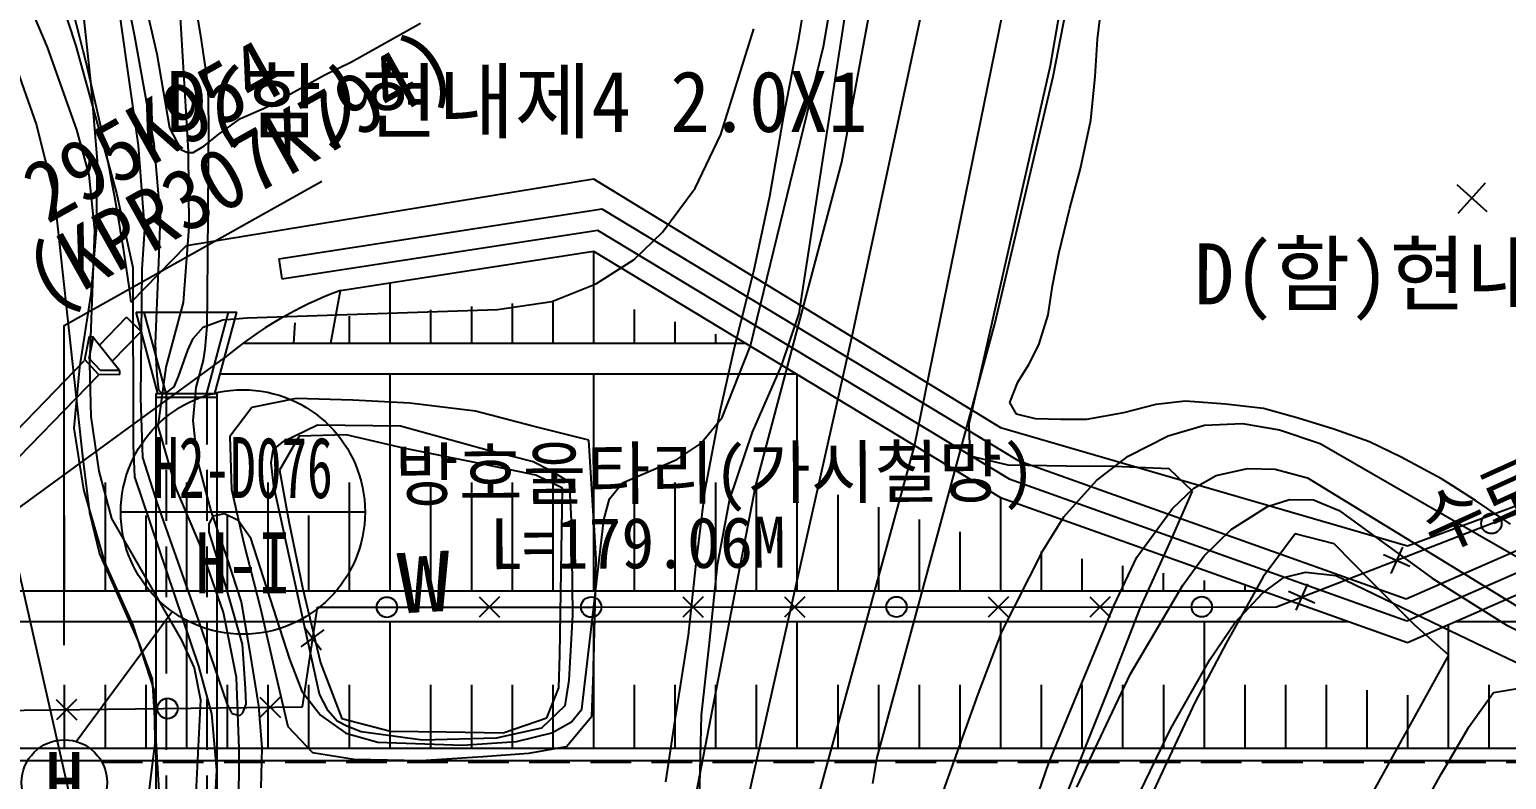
# Model space of a CAD drawing. Header units: millimetres. Extents: x 13158 to 13954, y 1103 to 1809.
# Drawn here: x 13494 to 13566.5, y 1494 to 1530.8 of the extents above; entities that cross this region are included whole.
import ezdxf
from ezdxf.enums import TextEntityAlignment as Align
from ezdxf.xclip import XClip

# ---------------------------------------------------------------- set-up
doc = ezdxf.new("R2010")
doc.units = ezdxf.units.MM
doc.header["$LTSCALE"] = 10
doc.header["$MEASUREMENT"] = 0
doc.header["$XCLIPFRAME"] = 2
doc.linetypes.add('HIDDEN', pattern=[0.375, 0.25, -0.125])
for name, color, linetype in [('TN-MANH', 4, 'Continuous'), ('TZ-BASE', 253, 'Continuous'), ('TZ-CABL', 4, 'Continuous')]:
    doc.layers.add(name, color=color, linetype=linetype)
doc.styles.add('GR', font='GulimChe.ttf')
doc.styles.add('HANA', font='GulimChe.ttf')
doc.styles.get("Standard").update_dxf_attribs({"font": 'GulimChe.ttf'})
doc.linetypes.add('I_LINE', pattern='A,3.5,["I",Standard,S=1,R=0,X=-1,Y=-0.5],3.5', length=7)

# ---------------------------------------------------------------- blocks, each defined once
blk = doc.blocks.new('JD-SGKLSNK8SGJS87')
at = {"layer": 'TZ-BASE'}
for p, q in [((302.59, 40.171, 105), (305.431, 54.732, 105)), ((302.456, 40.719, 103.174), (304.744, 53.82, 103.174)), ((295.766, 22.022, 104), (302.102, 53.088, 104)), ((255.597, 51.18, 100), (257.456, 42.149, 100)), ((291.302, 41.647, 101), (292.99, 51.445, 101)), ((252.115, 49.227, 102), (254.56, 41.688, 102)), ((256.937, 48.224, 99), (258.539, 41.292, 99)), ((292.196, 35.964, 102), (294.484, 48.351, 102)), ((250.909, 46.954, 103), (253.163, 41.607, 103)), ((290.093, 42.021, 96.613), (290.705, 45.759, 96.613)), ((260.117, 45.552, 96.613), (260.675, 42.288, 96.613)), ((292.732, 27.501, 103), (296.627, 45.661, 103)), ((292.464, 43.961, 103.174), (290.086, 28.541, 103.174)), ((304.759, 42.007, 104.834), (304.973, 43.759, 104.834)), ((254.947, 43.137, 113.636), (255.303, 39.774, 113.636)), ((256.728, 43.125, 101), (257.625, 36.79, 101)), ((259.912, 39.798, 94.278), (259.697, 43.342, 94.278)), ((257.456, 42.149, 100), (258.395, 36.885, 100)), ((260.675, 42.288, 96.613), (261.058, 39.749, 96.613)), ((268.103, 40.894, 99), (271.503, 42.794, 99)), ((286.265, 37.333, 100), (287.879, 42.519, 100)), ((253.163, 41.607, 103), (254.591, 37.553, 103)), ((254.56, 41.688, 102), (256.565, 34.446, 102)), ((287.723, 26.947, 101), (291.302, 41.647, 101)), ((289.36, 38.264, 96.613), (290.093, 42.021, 96.613)), ((304.656, 40.177, 104.834), (304.759, 42.007, 104.834)), ((251.396, 41.318, 104), (252.618, 37.834, 104)), ((258.539, 41.292, 99), (259.168, 37.65, 99)), ((266.768, 40.24, 99), (268.103, 40.894, 99)), ((298.461, 23.114, 103.174), (302.456, 40.719, 103.174)), ((263.942, 38.667, 99), (266.768, 40.24, 99)), ((299.716, 28.021, 105), (302.59, 40.171, 105)), ((304.436, 38.03, 104.834), (304.656, 40.177, 104.834)), ((255.303, 39.774, 113.636), (255.617, 36.008, 113.636)), ((260.107, 36.497, 94.278), (259.912, 39.798, 94.278)), ((261.058, 39.749, 96.613), (261.084, 37.798, 96.613)), ((262.655, 38.106, 99), (263.942, 38.667, 99)), ((252.618, 37.834, 104), (253.502, 34.323, 104)), ((261.084, 37.798, 96.613), (261.069, 35.865, 96.613)), ((261.598, 37.338, 99), (262.655, 38.106, 99)), ((288.665, 34.305, 96.613), (289.36, 38.264, 96.613)), ((303.93, 35.659, 104.834), (304.436, 38.03, 104.834)), ((254.591, 37.553, 103), (255.209, 35.343, 103)), ((259.168, 37.65, 99), (259.718, 36.582, 99)), ((260.861, 36.751, 99), (261.598, 37.338, 99)), ((284.998, 34.688, 100), (286.265, 37.333, 100)), ((257.625, 36.79, 101), (257.942, 32.67, 101)), ((258.395, 36.885, 100), (258.703, 33.297, 100)), ((259.718, 36.582, 99), (260.054, 36.435, 99)), ((260.054, 36.435, 99), (260.328, 36.449, 99)), ((260.14, 32.774, 94.278), (260.107, 36.497, 94.278)), ((260.328, 36.449, 99), (260.861, 36.751, 99)), ((255.617, 36.008, 113.636), (255.57, 32.628, 113.636)), ((261.069, 35.865, 96.613), (261.05, 33.491, 96.613)), ((287.957, 20.023, 102), (292.196, 35.964, 102)), ((303.41, 33.704, 104.834), (303.93, 35.659, 104.834)), ((255.209, 35.343, 103), (255.489, 32.625, 103)), ((259.998, 31.869), (279.998, 35.15)), ((259.998, 31.869), (279.998, 35.15)), ((279.998, 35.15), (280, 35.148)), ((279.998, 35.15), (280, 35.148)), ((280, 35.148), (299.999, 22.94)), ((280, 35.148), (299.999, 22.94)), ((322.413, 34.876, 105.759), (323.9, 33.538, 105.759)), ((322.487, 33.464, 105.759), (323.826, 34.95, 105.759)), ((253.502, 34.323, 104), (254.901, 21.528, 104)), ((256.565, 34.446, 102), (257.36, 30.786, 102)), ((283.393, 32.532, 100), (284.998, 34.688, 100)), ((287.872, 30.609, 96.613), (288.665, 34.305, 96.613)), ((261.05, 33.491, 96.613), (261.034, 31.418, 96.613)), ((264.535, 31.223), (280, 33.613)), ((280, 33.613), (280.411, 33.677)), ((280.411, 33.677), (300.861, 21.317)), ((302.868, 31.485, 104.834), (303.41, 33.704, 104.834)), ((257.942, 32.67, 101), (257.805, 30.718, 101)), ((258.703, 33.297, 100), (258.652, 31.45, 100)), ((259.849, 29.073, 94.278), (260.14, 32.774, 94.278)), ((255.489, 32.625, 103), (255.242, 26.061, 103)), ((255.57, 32.628, 113.636), (255.304, 29.491, 113.636)), ((264.688, 30.235), (280, 32.602)), ((280, 32.602), (280.205, 32.633)), ((280.205, 32.633), (300.43, 20.409)), ((282.006, 31.181, 100), (283.393, 32.532, 100)), ((257.29, 29.096), (259.998, 31.869)), ((257.29, 29.096), (259.998, 31.869)), ((258.652, 31.45, 100), (258.51, 28.267, 100)), ((261.034, 31.418, 96.613), (261.019, 29.487, 96.613)), ((264.535, 31.223), (264.688, 30.235)), ((267.566, 29.668), (279.998, 31.59)), ((279.998, 31.59), (280, 31.589)), ((279.999, 31.589), (279.999, 27.08)), ((279.999, 31.589), (279.999, 27.08)), ((280, 31.589), (299.999, 19.5)), ((302.561, 29.886, 104.834), (302.868, 31.485, 104.834)), ((257.36, 30.786, 102), (257.385, 22.045, 102)), ((257.805, 30.718, 101), (257.735, 24.378, 101)), ((280.145, 30.007, 100), (282.006, 31.181, 100)), ((286.939, 26.933, 96.613), (287.872, 30.609, 96.613)), ((269.999, 30.044), (269.999, 27.079)), ((277.951, 29.132, 100), (280, 29.949, 100)), ((280, 29.949, 100), (280.145, 30.007, 100)), ((302.333, 28.473, 104.834), (302.561, 29.886, 104.834)), ((255.304, 29.491, 113.636), (254.754, 25.893, 113.636)), ((258.999, 25.901, 94.278), (259.849, 29.073, 94.278)), ((261.019, 29.487, 96.613), (261.007, 27.897, 96.613)), ((267.1, 27.079), (267.566, 29.668)), ((275.279, 28.733, 100), (277.951, 29.132, 100)), ((277.999, 29.18), (277.999, 27.079)), ((255.728, 26.982), (257.06, 28.349)), ((257.777, 27.651), (257.06, 28.349)), ((258.6, 24.6), (257.528, 28.6)), ((257.528, 28.6), (262.472, 28.6)), ((259, 24.6), (257.928, 28.6)), ((261, 24.6), (262.072, 28.6)), ((261.4, 24.6), (262.472, 28.6)), ((261.791, 28.226, 100), (262.985, 28.327, 100)), ((262.985, 28.327, 100), (275.279, 28.733, 100)), ((267.999, 28.407), (267.999, 27.079)), ((271.999, 28.716), (271.999, 27.079)), ((273.999, 28.871), (273.999, 27.079)), ((275.999, 29.025), (275.999, 27.079)), ((281.999, 28.73), (281.999, 27.08)), ((290.086, 28.541, 103.174), (289.218, 25.968, 103.174)), ((301.877, 26.989, 104.834), (302.333, 28.473, 104.834)), ((256.355, 26.193), (257.777, 27.651)), ((258.51, 28.267, 100), (258.467, 27.066, 100)), ((260.323, 27.304, 100), (260.823, 27.859, 100)), ((260.823, 27.859, 100), (261.791, 28.226, 100)), ((261.007, 27.897, 96.613), (260.899, 26.791, 96.613)), ((265.274, 27.079), (265.335, 28.074)), ((283.999, 28.126), (283.999, 27.08)), ((293.933, 6.737, 105), (299.716, 28.021, 105)), ((255.01, 26.268), (255.239, 27.425)), ((255.226, 26.33), (255.435, 27.386)), ((255.239, 27.425), (255.435, 27.386)), ((255.417, 27.373), (256.709, 25.749)), ((258.467, 27.066, 100), (258.504, 26.363, 100)), ((260.072, 26.727, 100), (260.323, 27.304, 100)), ((262.791, 27.079), (280, 27.08)), ((280, 27.08), (287.459, 27.08)), ((285.812, -3.165, 103), (292.732, 27.501, 103)), ((285.999, 27.521), (285.999, 27.08)), ((286.229, 23.739, 96.613), (286.939, 26.933, 96.613)), ((286.322, 23.428, 101), (287.723, 26.947, 101)), ((301.391, 26.034, 104.834), (301.877, 26.989, 104.834)), ((248.181, 16.373), (261.869, 26.351)), ((249.035, 20.114), (254.989, 26.223)), ((255.699, 25.531), (255.01, 26.268)), ((255.785, 25.732), (255.226, 26.33)), ((258.504, 26.363, 100), (258.55, 25.484, 100)), ((259.61, 25.434, 100), (260.072, 26.727, 100)), ((260.814, 26.249, 96.613), (260.461, 24.904, 96.613)), ((260.899, 26.791, 96.613), (260.814, 26.249, 96.613)), ((249.73, 19.395), (255.684, 25.504)), ((254.754, 25.893, 113.636), (254.469, 22.896, 113.636)), ((255.242, 26.061, 103), (255.297, 23.483, 103)), ((256.73, 25.543), (255.699, 25.531)), ((256.728, 25.743), (255.785, 25.732)), ((256.73, 25.543), (256.728, 25.743)), ((258.55, 25.484, 100), (258.622, 24.783, 100)), ((258.615, 23.006, 94.278), (258.999, 25.901, 94.278)), ((259.39, 24.929, 100), (259.61, 25.434, 100)), ((261.662, 25.579), (280, 25.58)), ((269.999, 25.579), (269.999, 14.909)), ((279.999, 25.58), (279.999, 14.91)), ((279.999, 25.58), (279.999, 14.91)), ((280, 25.58), (289.941, 25.58)), ((289.218, 25.968, 103.174), (287.793, 22.705, 103.174)), ((289.999, 25.545), (289.999, 14.91)), ((300.85, 25.155, 104.834), (301.391, 26.034, 104.834)), ((249.718, 24.856, 105), (254.934, 1.862, 105)), ((258.622, 24.783, 100), (258.772, 24.615, 100)), ((258.983, 24.626, 100), (259.39, 24.929, 100)), ((260.461, 24.904, 96.613), (260.307, 23.274, 96.613)), ((300.458, 24.16, 104.834), (300.85, 25.155, 104.834)), ((257.735, 24.378, 101), (257.849, 21.462, 101)), ((258.5, 24.6), (258.5, -21.2)), ((258.5, 24.6), (261.5, 24.6)), ((258.5, 24.425), (261.5, 24.425)), ((258.772, 24.615, 100), (258.983, 24.626, 100)), ((261.5, 24.6), (261.5, -21.2)), ((265.387, 24.363, 100.617), (263.211, 23.917, 100.617)), ((268.183, 24.281, 100.617), (265.387, 24.363, 100.617)), ((270.98, 24.138, 100.617), (268.183, 24.281, 100.617)), ((274.196, 23.731, 100.617), (270.98, 24.138, 100.617)), ((300.79, 23.59, 104.834), (300.458, 24.16, 104.834)), ((307.628, 24.074, 104.834), (306.037, 23.664, 104.834)), ((309.083, 24.222, 104.834), (307.628, 24.074, 104.834)), ((311.062, 24.08, 104.834), (309.083, 24.222, 104.834)), ((312.928, 23.864, 104.834), (311.062, 24.08, 104.834)), ((319.999, 17.121), (339.999, 24.512)), ((319.999, 17.121), (339.999, 24.512)), ((255.297, 23.483, 103), (255.695, 20.798, 103)), ((260.307, 23.274, 96.613), (260.515, 21.422, 96.613)), ((263.211, 23.917, 100.617), (262.133, 22.496, 100.617)), ((277.028, 23.005, 100.617), (274.196, 23.731, 100.617)), ((285.268, 22.146, 101), (286.322, 23.428, 101)), ((285.495, 19.881, 96.613), (286.229, 23.739, 96.613)), ((301.711, 23.369, 104.834), (300.79, 23.59, 104.834)), ((302.956, 23.332, 104.834), (301.711, 23.369, 104.834)), ((304.22, 23.332, 104.834), (302.956, 23.332, 104.834)), ((306.037, 23.664, 104.834), (304.22, 23.332, 104.834)), ((314.619, 23.387, 104.834), (312.928, 23.864, 104.834)), ((316.385, 22.851, 104.834), (314.619, 23.387, 104.834)), ((254.469, 22.896, 113.636), (254.949, 19.894, 113.636)), ((259.497, 19.941, 94.278), (258.615, 23.006, 94.278)), ((265.534, 22.51, 99.752), (264.576, 20.847, 99.752)), ((264.782, 22.273, 100), (266.443, 23.068, 100)), ((267.848, 22.573, 99.752), (265.534, 22.51, 99.752)), ((266.443, 23.068, 100), (270.52, 23.015, 100)), ((270.66, 21.928, 99.752), (267.848, 22.573, 99.752)), ((270.52, 23.015, 100), (274.77, 21.845, 100)), ((279.779, 22.32, 100.617), (277.028, 23.005, 100.617)), ((287.793, 22.705, 103.174), (286.688, 19.419, 103.174)), ((298.513, 21.528, 103.174), (298.461, 23.114, 103.174)), ((299.999, 22.94), (319.999, 17.121)), ((299.999, 22.94), (319.999, 17.121)), ((306.274, 21.528, 106), (308.239, 22.524, 106)), ((308.239, 22.524, 106), (310.029, 23.046, 106)), ((310.029, 23.046, 106), (311.889, 23.137, 106)), ((311.889, 23.137, 106), (313.71, 22.829, 106)), ((313.71, 22.829, 106), (315.698, 22.147, 106)), ((318.131, 22.24, 104.834), (316.385, 22.851, 104.834)), ((319.924, 14.522), (339.481, 23.089)), ((257.385, 22.045, 102), (257.444, 20.517, 102)), ((262.133, 22.496, 100.617), (262.214, 19.899, 100.617)), ((264.158, 21.194, 100), (264.265, 21.837, 100)), ((264.265, 21.837, 100), (264.782, 22.273, 100)), ((274.257, 21.195, 99.752), (270.66, 21.928, 99.752)), ((274.77, 21.845, 100), (277.037, 21.274, 100)), ((280.136, 16.461, 100.617), (279.779, 22.32, 100.617)), ((284.091, 21.364, 101), (285.268, 22.146, 101)), ((290.057, 1.224, 104), (295.766, 22.022, 104)), ((315.698, 22.147, 106), (322.211, 18.405, 106)), ((319.686, 21.482, 104.834), (318.131, 22.24, 104.834)), ((319.961, 13.447), (339.74, 22.111)), ((254.901, 21.528, 104), (255.241, 18.766, 104)), ((257.849, 21.462, 101), (258.585, 19.156, 101)), ((260.515, 21.422, 96.613), (261.2, 18.841, 96.613)), ((264.288, 20.052, 100), (264.158, 21.194, 100)), ((277.17, 20.589, 99.752), (274.257, 21.195, 99.752)), ((277.037, 21.274, 100), (277.872, 20.848, 100)), ((281.422, 20.226, 101), (284.091, 21.364, 101)), ((300.375, 21.086, 103.174), (298.513, 21.528, 103.174)), ((303.224, 21.044, 103.174), (300.375, 21.086, 103.174)), ((300.861, 21.317), (319.924, 14.522)), ((304.713, 20.327, 106), (306.274, 21.528, 106)), ((321.671, 20.415, 104.834), (319.686, 21.482, 104.834)), ((319.999, 12.371), (339.999, 21.132)), ((255.695, 20.798, 103), (256.323, 18.463, 103)), ((257.444, 20.517, 102), (260.586, 11.209, 102)), ((264.576, 20.847, 99.752), (265.038, 18.328, 99.752)), ((278.473, 19.955, 99.752), (277.17, 20.589, 99.752)), ((277.872, 20.848, 100), (278.812, 20.261, 100)), ((300.43, 20.409), (319.961, 13.447)), ((303.115, 18.546, 106), (304.713, 20.327, 106)), ((305.583, 21.028, 103.174), (303.224, 21.044, 103.174)), ((308.28, 20.913, 103.174), (305.583, 21.028, 103.174)), ((309.433, 19.802, 103.174), (308.28, 20.913, 103.174)), ((309.493, 19.964, 107), (310.602, 20.584, 107)), ((310.602, 20.584, 107), (312.132, 20.929, 107)), ((312.132, 20.929, 107), (313.487, 20.894, 107)), ((313.487, 20.894, 107), (315.085, 20.462, 107)), ((315.085, 20.462, 107), (322.172, 16.129, 107)), ((322.239, 20.052, 104.834), (321.671, 20.415, 104.834)), ((254.949, 19.894, 113.636), (255.968, 16.326, 113.636)), ((255.999, 20.238), (255.999, 14.908)), ((260.644, 17.235, 94.278), (259.497, 19.941, 94.278)), ((259.999, 20.238), (259.999, 14.909)), ((262.214, 19.899, 100.617), (262.816, 17.238, 100.617)), ((263.999, 20.238), (263.999, 14.909)), ((266.303, 10.881, 100), (264.288, 20.052, 100)), ((267.999, 20.238), (267.999, 14.909)), ((271.999, 20.236), (271.999, 14.909)), ((273.999, 20.235), (273.999, 14.909)), ((275.999, 20.234), (275.999, 14.909)), ((277.999, 20.233), (277.999, 14.909)), ((278.35, 11.767, 99.752), (278.473, 19.955, 99.752)), ((278.812, 20.261, 100), (278.927, 18.054, 100)), ((280.782, 19.438, 101), (281.422, 20.226, 101)), ((281.999, 20.231), (281.999, 14.91)), ((283.538, -2.886, 102), (287.957, 20.023, 102)), ((283.999, 20.23), (283.999, 14.91)), ((285.024, 16.102, 96.613), (285.495, 19.881, 96.613)), ((285.999, 20.229), (285.999, 14.91)), ((287.999, 20.228), (287.999, 14.91)), ((291.999, 19.623), (291.999, 14.91)), ((308.399, 17.458, 103.174), (309.433, 19.802, 103.174)), ((308.451, 18.957, 107), (309.493, 19.964, 107)), ((323.335, 19.352, 104.834), (322.239, 20.052, 104.834)), ((258.585, 19.156, 101), (260.572, 13.493, 101)), ((280.511, 18.408, 101), (280.782, 19.438, 101)), ((286.688, 19.419, 103.174), (286.074, 16.182, 103.174)), ((293.999, 19.019), (293.999, 14.91)), ((299.999, 19.5), (299.999, 14.91)), ((299.999, 19.5), (319.999, 12.371)), ((306.703, 16.566, 107), (308.451, 18.957, 107)), ((311.334, 17.933, 108), (313.123, 19.053, 108)), ((313.123, 19.053, 108), (314.191, 19.397, 108)), ((314.191, 19.397, 108), (315.371, 19.379, 108)), ((315.371, 19.379, 108), (316.64, 18.866, 108)), ((325.054, 18.195, 104.834), (323.335, 19.352, 104.834)), ((253.999, 18.62), (253.999, 14.908)), ((255.241, 18.766, 104), (255.728, 16.733, 104)), ((256.323, 18.463, 103), (259.753, 12.498, 103)), ((257.999, 18.62), (257.999, 14.908)), ((261.11, 18.206, 101), (261.335, 18.603, 101)), ((261.118, 17.788, 101), (261.11, 18.206, 101)), ((261.2, 18.841, 96.613), (261.987, 16.541, 96.613)), ((261.335, 18.603, 101), (261.871, 18.72, 101)), ((261.871, 18.72, 101), (262.55, 18.38, 101)), ((261.999, 18.621), (261.999, 14.909)), ((262.55, 18.38, 101), (263.135, 17.548, 101)), ((265.038, 18.328, 99.752), (265.698, 15.083, 99.752)), ((265.999, 18.621), (265.999, 14.909)), ((280.136, 16.461, 100.617), (280, 18.699, 100.617)), ((280, 13.999, 101), (280.511, 18.408, 101)), ((295.999, 18.414), (295.999, 14.91)), ((302.089, 16.906, 106), (303.115, 18.546, 106)), ((316.64, 18.866, 108), (321.201, 15.536, 108)), ((322.211, 18.405, 106), (325.437, 16.551, 106)), ((261.903, 15.254, 101), (261.118, 17.788, 101)), ((263.135, 17.548, 101), (265.07, 11.56, 101)), ((278.927, 18.054, 100), (278.977, 13.718, 100)), ((297.999, 17.81), (297.999, 14.91)), ((306.839, 14.008, 103.174), (308.399, 17.458, 103.174)), ((310.008, 16.633, 108), (311.334, 17.933, 108)), ((314.479, 17.709, 109.74), (312.901, 15.599, 109.74)), ((316.397, 17.227, 109.74), (314.479, 17.709, 109.74)), ((255.728, 16.733, 104), (257.658, 12.354, 104)), ((261.825, 13.846, 94.278), (260.644, 17.235, 94.278)), ((262.816, 17.238, 100.617), (263.638, 14.053, 100.617)), ((300.058, 12.896, 106), (302.089, 16.906, 106)), ((301.999, 16.849), (301.999, 14.911)), ((318.219, 15.37, 109.74), (316.397, 17.227, 109.74)), ((318.812, 16.704), (320.106, 16.133)), ((319.745, 17.065), (319.173, 15.771)), ((255.968, 16.326, 113.636), (257.373, 13.236, 113.636)), ((261.987, 16.541, 96.613), (262.694, 14.382, 96.613)), ((280.08, 14.268, 100.617), (280.136, 16.461, 100.617)), ((280.08, 14.268, 100.617), (280.136, 16.461, 100.617)), ((284.675, 12.744, 96.613), (285.024, 16.102, 96.613)), ((286.074, 16.182, 103.174), (285.678, 12.357, 103.174)), ((303.999, 16.493), (303.999, 14.911)), ((305.574, 14.172, 107), (306.703, 16.566, 107)), ((305.999, 16.136), (305.999, 14.911)), ((308.965, 15.188, 108), (310.008, 16.633, 108)), ((322.172, 16.129, 107), (325.784, 13.921, 107)), ((262.749, 12.3, 101), (261.903, 15.254, 101)), ((307.999, 15.78), (307.999, 14.911)), ((309.999, 15.423), (309.999, 14.911)), ((312.901, 15.599, 109.74), (311.079, 12.342, 109.74)), ((312.873, 14.798, 109), (313.926, 15.575, 109)), ((313.926, 15.575, 109), (314.989, 15.836, 109)), ((315.082, 15.259), (314.511, 13.965)), ((314.989, 15.836, 109), (316.48, 15.667, 109)), ((316.48, 15.667, 109), (322.117, 12.951, 109)), ((320.358, 13.225, 109.74), (318.219, 15.37, 109.74)), ((321.201, 15.536, 108), (322.151, 14.939, 108)), ((246.754, 14.908), (280, 14.91)), ((265.698, 15.083, 99.752), (266.595, 11.374, 99.752)), ((274.386, 14.614), (275.387, 13.614)), ((275.386, 14.614), (274.387, 13.614)), ((280, 14.91), (312.874, 14.911)), ((284.386, 14.619), (285.387, 13.619)), ((285.386, 14.619), (284.387, 13.619)), ((289.386, 14.621), (290.387, 13.621)), ((290.386, 14.621), (289.387, 13.621)), ((299.386, 14.626), (300.387, 13.626)), ((300.386, 14.626), (299.387, 13.626)), ((304.386, 14.628), (305.387, 13.628)), ((305.386, 14.628), (304.387, 13.628)), ((306.393, 10.841, 108), (308.965, 15.188, 108)), ((311.51, 13.347, 109), (312.873, 14.798, 109)), ((311.999, 15.223), (311.999, 14.911)), ((314.15, 14.898), (315.443, 14.326)), ((322.151, 14.939, 108), (324.842, 13.251, 108)), ((262.465, 10.661, 94.278), (261.825, 13.846, 94.278)), ((262.694, 14.382, 96.613), (263.118, 11.904, 96.613)), ((263.638, 14.053, 100.617), (264.338, 10.989, 100.617)), ((279.433, 9.109, 101), (280, 13.999, 101)), ((279.994, 10.928, 100.617), (280.08, 14.268, 100.617)), ((280, 11.173, 100.617), (280.08, 14.268, 100.617)), ((302.377, 6.473, 107), (305.574, 14.172, 107)), ((305.328, 10.105, 103.174), (306.839, 14.008, 103.174)), ((245.292, 13.408), (280, 13.41)), ((257.373, 13.236, 113.636), (258.414, 10.008, 113.636)), ((260, 13.409), (260, 7.193)), ((260.572, 13.493, 101), (261.979, 9.377, 101)), ((265.785, 13.148), (266.626, 12.012)), ((270, 13.409), (270, 7.193)), ((278.977, 13.718, 100), (278.789, 10.521, 100)), ((280, 13.41), (317.082, 13.411)), ((280, 13.41), (280, 7.194)), ((280, 13.41), (280, 7.194)), ((290, 13.41), (290, 7.194)), ((300, 13.41), (300, 7.195)), ((310, 13.411), (310, 7.195)), ((310.299, 11.551, 109), (311.51, 13.347, 109)), ((322.034, 11.748, 109.74), (320.358, 13.225, 109.74)), ((322, 13.248), (322, 7.196)), ((322.374, 13.412), (377.243, 13.414)), ((324.842, 13.251, 108), (339.81, 5.746, 108)), ((257.658, 12.354, 104), (258.313, 10.576, 104)), ((259.753, 12.498, 103), (260.378, 11.135, 103)), ((265.637, 12.159), (266.774, 13.001)), ((284.02, 8.584, 96.613), (284.675, 12.744, 96.613)), ((285.678, 12.357, 103.174), (285.286, 8.814, 103.174)), ((298.909, 9.84, 106), (300.058, 12.896, 106)), ((311.079, 12.342, 109.74), (309.565, 9.458, 109.74)), ((322.117, 12.951, 109), (331.212, 8.569, 109)), ((262.902, 10.117, 101), (262.749, 12.3, 101)), ((263.118, 11.904, 96.613), (263.54, 9.264, 96.613)), ((278.298, 10.157, 99.752), (278.35, 11.767, 99.752)), ((317.363, 3.324, 109.74), (322.034, 11.748, 109.74)), ((260.378, 11.135, 103), (260.684, 9.559, 103)), ((260.586, 11.209, 102), (261.224, 8.878, 102)), ((264.338, 10.989, 100.617), (264.981, 8.247, 100.617)), ((265.07, 11.56, 101), (265.665, 9.988, 101)), ((266.595, 11.374, 99.752), (267.641, 8.649, 99.752)), ((279.916, 8.756, 100.617), (279.994, 10.928, 100.617)), ((308.369, 8.147, 109), (310.299, 11.551, 109)), ((254, 10.3), (254, 7.193)), ((256, 10.3), (256, 7.193)), ((258, 10.301), (258, 7.193)), ((258.313, 10.576, 104), (258.761, 3.082, 104)), ((262, 10.301), (262, 7.193)), ((262.599, 7.159, 94.278), (262.465, 10.661, 94.278)), ((264, 10.301), (264, 7.193)), ((266, 10.301), (266, 7.193)), ((266.53, 9.845, 100), (266.303, 10.881, 100)), ((268, 10.301), (268, 7.193)), ((272, 10.301), (272, 7.193)), ((274, 10.301), (274, 7.193)), ((276, 10.301), (276, 7.194)), ((278, 10.302), (278, 7.194)), ((278.789, 10.521, 100), (278.589, 9.271, 100)), ((282, 10.302), (282, 7.194)), ((284, 10.302), (284, 7.194)), ((286, 10.302), (286, 7.194)), ((288, 10.302), (288, 7.194)), ((292, 10.302), (292, 7.194)), ((294, 10.302), (294, 7.194)), ((296, 10.302), (296, 7.194)), ((298, 10.302), (298, 7.195)), ((302, 10.303), (302, 7.195)), ((303.748, 5.268, 108), (306.393, 10.841, 108)), ((304, 10.303), (304, 7.195)), ((306, 10.303), (306, 7.195)), ((308, 10.303), (308, 7.195)), ((312, 10.303), (312, 7.195)), ((314, 10.303), (314, 7.195)), ((316, 10.303), (316, 7.195)), ((324, 10.304), (324, 7.196)), ((253.603, 9.574), (254.615, 8.586)), ((254.603, 9.586), (253.615, 8.574)), ((258.414, 10.008, 113.636), (258.455, 7.432, 113.636)), ((260.684, 9.559, 103), (260.166, -1.117, 103)), ((262.942, 9.35, 101), (262.902, 10.117, 101)), ((263.602, 9.689), (264.614, 8.701)), ((264.602, 9.701), (263.614, 8.689)), ((265.665, 9.988, 101), (266.594, 8.81, 101)), ((266.958, 9.022, 100), (266.53, 9.845, 100)), ((277.702, 8.673, 99.752), (278.298, 10.157, 99.752)), ((293.851, -4.139, 106), (298.909, 9.84, 106)), ((297.257, -10.063, 103.174), (305.328, 10.105, 103.174)), ((309.565, 9.458, 109.74), (308.065, 6.253, 109.74)), ((318, 10.043), (318, 7.196)), ((320, 9.784), (320, 7.196)), ((323.021, 8.26, 112.967), (324.215, 9.922, 112.967)), ((324.215, 9.922, 112.967), (325.596, 10.147, 112.967)), ((261.224, 8.878, 102), (261.471, 6.108, 102)), ((261.979, 9.377, 101), (262.235, 8.89, 101)), ((262.235, 8.89, 101), (262.625, 8.795, 101)), ((262.625, 8.795, 101), (262.772, 8.918, 101)), ((262.772, 8.918, 101), (262.942, 9.35, 101)), ((263.54, 9.264, 96.613), (263.705, 7.211, 96.613)), ((266.594, 8.81, 101), (267.831, 7.932, 101)), ((267.407, 8.507, 100), (266.958, 9.022, 100)), ((278.589, 9.271, 100), (277.441, 8.175, 100)), ((278.677, 7.277, 100.617), (279.916, 8.756, 100.617)), ((278.912, 8.477, 101), (279.433, 9.109, 101)), ((285.286, 8.814, 103.174), (285.144, 2.948, 103.174)), ((264.981, 8.247, 100.617), (266.199, 6.97, 100.617)), ((267.882, 8.263, 100), (267.407, 8.507, 100)), ((267.641, 8.649, 99.752), (270.03, 8.027, 99.752)), ((268.588, 7.992, 100), (267.882, 8.263, 100)), ((271.592, 7.578, 100), (268.588, 7.992, 100)), ((270.03, 8.027, 99.752), (272.766, 7.986, 99.752)), ((272.766, 7.986, 99.752), (275.563, 7.944, 99.752)), ((277.441, 8.175, 100), (275.218, 7.679, 100)), ((275.563, 7.944, 99.752), (277.702, 8.673, 99.752)), ((277.953, 7.946, 101), (278.912, 8.477, 101)), ((283.554, 5.529, 96.613), (284.02, 8.584, 96.613)), ((305.867, 2.996, 109), (308.369, 8.147, 109)), ((322.007, 6.524, 112.967), (323.021, 8.26, 112.967)), ((258.455, 7.432, 113.636), (257.983, 3.633, 113.636)), ((267.831, 7.932, 101), (269.403, 7.476, 101)), ((269.403, 7.476, 101), (273.56, 7.335, 101)), ((275.218, 7.679, 100), (271.592, 7.578, 100)), ((273.56, 7.335, 101), (276.221, 7.522, 101)), ((276.221, 7.522, 101), (277.953, 7.946, 101)), ((276.824, 6.949, 100.617), (278.677, 7.277, 100.617)), ((0, 7.181), (280, 7.194)), ((262.573, 3.838, 94.278), (262.599, 7.159, 94.278)), ((263.705, 7.211, 96.613), (263.65, 5.239, 96.613)), ((266.199, 6.97, 100.617), (268.249, 6.652, 100.617)), ((268.249, 6.652, 100.617), (271.509, 6.587, 100.617)), ((271.509, 6.587, 100.617), (274.568, 6.785, 100.617)), ((274.568, 6.785, 100.617), (276.824, 6.949, 100.617)), ((280, 7.194), (574.8, 7.208)), ((293.724, 5.457, 105), (293.933, 6.737, 105)), ((261.471, 6.108, 102), (261.216, 0.768, 102)), ((296.671, -10.06, 107), (302.377, 6.473, 107)), ((308.065, 6.253, 109.74), (306.409, 2.749, 109.74)), ((320.368, 3.601, 112.967), (321.667, 5.941, 112.967)), ((321.667, 5.941, 112.967), (322.007, 6.524, 112.967))]:
    blk.add_line(p, q, dxfattribs=at)
at = {"layer": 'TZ-BASE', "linetype": 'HIDDEN'}
for p, q in [((259, 24.6), (259, -21.2)), ((261, 24.6), (261, -21.2))]:
    blk.add_line(p, q, dxfattribs=at)
at = {"layer": 'TZ-BASE', "ltscale": 0.2}
for p, q in [((313.558, 14.132), (339.006, 23.991)), ((265.704, 9.214), (266.433, 14.11)), ((266.433, 14.11), (279.886, 14.117)), ((279.886, 14.117), (313.558, 14.132)), ((248.362, 9.014), (265.704, 9.214))]:
    blk.add_line(p, q, dxfattribs=at)
at = {"layer": 'TZ-BASE', "linetype": 'I_LINE', "ltscale": 0.2}
for p, q in [((230.378, 6.577), (280, 6.579)), ((280, 6.579), (400.418, 6.585))]:
    blk.add_line(p, q, dxfattribs=at)
at = {"layer": 'TZ-BASE'}
for centre in [(324.121, 18.224), (269.85, 14.112), (279.886, 14.117), (294.886, 14.124), (309.886, 14.131), (259.072, 9.137)]:
    blk.add_circle(centre, 0.5, dxfattribs=at)
for centre, radius, start, end in [((145.054, 13.982), 113.25, 7.66942, 29.08484), ((145.054, 13.982), 113.25, 7.66942, 29.08484), ((274.287, 11.576), 19.3, 110.38078, 130.0457)]:
    blk.add_arc(centre, radius, start, end, dxfattribs=at)
at = {"layer": 'TZ-BASE', "style": 'HANA'}
for s, height, rotation, p in [('D(함)현내제4 2.0X1', 3, 359.99709, (259.019, 37.45, 54.599)), ('D(함)현내제5 2.0X1 사70%%d', 3, 359.99709, (309.536, 28.979, 54.599)), ('수로측구', 2.5, 24.34808, (321.306, 16.714)), ('방호울타리(가시철망)', 2.5, 0.33759, (270.247, 19.369)), ('L=179.06M', 2.5, 0.33759, (274.916, 15.976)), ('w', 4, 2.98923, (270.47, 13.805))]:
    blk.add_text(s, height=height, rotation=rotation, dxfattribs=at).set_placement(p)

msp = doc.modelspace()

# ---------------------------------------------------------------- linework, layer by layer
at = {"layer": 'TN-MANH'}
msp.add_circle((13495.675, 1493.84), 2.1, dxfattribs=at)
at = {"layer": 'TZ-BASE'}
for p, q in [((13510.452, 1507.126), (13498.452, 1507.126)), ((13496.252, 1495.859), (13500.979, 1502.233))]:
    msp.add_line(p, q, dxfattribs=at)
at = {"layer": 'TZ-BASE', "flags": 128}
msp.add_lwpolyline([(13495.675, 1500.59), (13495.675, 1516.293), (13508.334, 1523.379)], dxfattribs=at)
at = {"layer": 'TZ-BASE'}
msp.add_circle((13504.452, 1507.126), 6, dxfattribs=at)
at = {"layer": 'TZ-CABL', "linetype": 'HIDDEN', "ltscale": 0.8}
msp.add_lwpolyline([(13497.521, 1494.84), (13593.828, 1494.84)], dxfattribs=at)

# ---------------------------------------------------------------- block references
at = {"layer": 'TZ-BASE'}
ref = msp.add_blockref('JD-SGKLSNK8SGJS87', (13241.675, 1488.34), dxfattribs=at)
XClip(ref).set_block_clipping_path([(0, -75), (699.9999999994, 75)])

# ---------------------------------------------------------------- texts
at = {"layer": 'TN-MANH', "linetype": 'ByBlock', "style": 'GR'}
msp.add_text('H', height=3, rotation=359.99993, dxfattribs=at).set_placement((13495.675, 1493.84), align=Align.MIDDLE)
at = {"layer": 'TZ-BASE', "style": 'GR'}
for s, p in [('(KPR307K794)', (13494.825, 1516.963)), ('295K954', (13494.825, 1521.244))]:
    msp.add_text(s, height=3, rotation=29.23864, dxfattribs=at).set_placement(p)
for s, width, p in [('H2-D076', 0.65, (13504.452, 1509.286)), ('H-I', 0.8, (13504.452, 1504.626))]:
    msp.add_text(s, height=3, rotation=359.99993, dxfattribs=dict(at, width=width)).set_placement(p, align=Align.MIDDLE)

doc.saveas('drawing.dxf')
